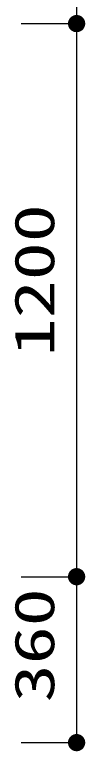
# Model space of a CAD drawing. Units: millimetres, scale not verified. Extents: x -9364 to 7955, y -6535 to 5543.
# Drawn here: x -2257 to -2104, y -503 to 1095 of the extents above; entities that cross this region are included whole.
import ezdxf
from ezdxf.enums import TextEntityAlignment as Align

# ---------------------------------------------------------------- set-up
doc = ezdxf.new("R2010")
doc.units = ezdxf.units.MM
doc.header["$LTSCALE"] = 30
doc.layers.add('0-6_SUNPO', color=7, linetype='Continuous', lineweight=25)
doc.styles.add('ＭＳ ゴシック', font='')
doc.styles.get('ＭＳ ゴシック').set_extended_font_data('MS Gothic')

msp = doc.modelspace()

# ---------------------------------------------------------------- linework, layer by layer
at = {"layer": '0-6_SUNPO', "color": 4}
for p, q in [((-2122.86, 1435.52), (-2122.86, 1075.52)), ((-2242.86, 1075.52), (-2122.86, 1075.52)), ((-2242.86, 1075.52), (-2122.86, 1075.52)), ((-2122.86, 1075.52), (-2122.86, -124.48)), ((-2242.86, -124.48), (-2122.86, -124.48)), ((-2242.86, -124.48), (-2122.86, -124.48)), ((-2122.86, -124.48), (-2122.86, -484.48)), ((-2242.86, -484.48), (-2122.86, -484.48))]:
    msp.add_line(p, q, dxfattribs=at)
at = {"layer": '0-6_SUNPO'}
for points in [[(-2136.12, 1088.77), (-2122.86, 1075.52), (-2138.45, 1085.93)], [(-2136.12, 1088.77), (-2122.86, 1075.52), (-2138.45, 1085.93)], [(-2133.28, 1091.11), (-2122.86, 1075.52), (-2136.12, 1088.77)], [(-2133.28, 1091.11), (-2122.86, 1075.52), (-2136.12, 1088.77)], [(-2130.04, 1092.84), (-2122.86, 1075.52), (-2133.28, 1091.11)], [(-2130.04, 1092.84), (-2122.86, 1075.52), (-2133.28, 1091.11)], [(-2126.52, 1093.91), (-2122.86, 1075.52), (-2130.04, 1092.84)], [(-2126.52, 1093.91), (-2122.86, 1075.52), (-2130.04, 1092.84)], [(-2122.86, 1094.27), (-2122.86, 1075.52), (-2126.52, 1093.91)], [(-2122.86, 1094.27), (-2122.86, 1075.52), (-2126.52, 1093.91)], [(-2119.2, 1093.91), (-2122.86, 1075.52), (-2122.86, 1094.27)], [(-2119.2, 1093.91), (-2122.86, 1075.52), (-2122.86, 1094.27)], [(-2115.68, 1092.84), (-2122.86, 1075.52), (-2119.2, 1093.91)], [(-2115.68, 1092.84), (-2122.86, 1075.52), (-2119.2, 1093.91)], [(-2112.44, 1091.11), (-2122.86, 1075.52), (-2115.68, 1092.84)], [(-2112.44, 1091.11), (-2122.86, 1075.52), (-2115.68, 1092.84)], [(-2109.6, 1088.77), (-2122.86, 1075.52), (-2112.44, 1091.11)], [(-2109.6, 1088.77), (-2122.86, 1075.52), (-2112.44, 1091.11)], [(-2107.27, 1085.93), (-2122.86, 1075.52), (-2109.6, 1088.77)], [(-2107.27, 1085.93), (-2122.86, 1075.52), (-2109.6, 1088.77)], [(-2141.25, 1079.17), (-2122.86, 1075.52), (-2141.61, 1075.52)], [(-2141.25, 1079.17), (-2122.86, 1075.52), (-2141.61, 1075.52)], [(-2141.61, 1075.52), (-2122.86, 1075.52), (-2141.25, 1071.86)], [(-2141.61, 1075.52), (-2122.86, 1075.52), (-2141.25, 1071.86)], [(-2140.18, 1082.69), (-2122.86, 1075.52), (-2141.25, 1079.17)], [(-2140.18, 1082.69), (-2122.86, 1075.52), (-2141.25, 1079.17)], [(-2141.25, 1071.86), (-2122.86, 1075.52), (-2140.18, 1068.34)], [(-2141.25, 1071.86), (-2122.86, 1075.52), (-2140.18, 1068.34)], [(-2138.45, 1085.93), (-2122.86, 1075.52), (-2140.18, 1082.69)], [(-2138.45, 1085.93), (-2122.86, 1075.52), (-2140.18, 1082.69)], [(-2140.18, 1068.34), (-2122.86, 1075.52), (-2138.45, 1065.1)], [(-2140.18, 1068.34), (-2122.86, 1075.52), (-2138.45, 1065.1)], [(-2138.45, 1065.1), (-2122.86, 1075.52), (-2136.12, 1062.26)], [(-2138.45, 1065.1), (-2122.86, 1075.52), (-2136.12, 1062.26)], [(-2136.12, 1062.26), (-2122.86, 1075.52), (-2133.28, 1059.93)], [(-2136.12, 1062.26), (-2122.86, 1075.52), (-2133.28, 1059.93)], [(-2133.28, 1059.93), (-2122.86, 1075.52), (-2130.04, 1058.19)], [(-2133.28, 1059.93), (-2122.86, 1075.52), (-2130.04, 1058.19)], [(-2130.04, 1058.19), (-2122.86, 1075.52), (-2126.52, 1057.13)], [(-2130.04, 1058.19), (-2122.86, 1075.52), (-2126.52, 1057.13)], [(-2126.52, 1057.13), (-2122.86, 1075.52), (-2122.86, 1056.77)], [(-2126.52, 1057.13), (-2122.86, 1075.52), (-2122.86, 1056.77)], [(-2105.54, 1082.69), (-2122.86, 1075.52), (-2107.27, 1085.93)], [(-2105.54, 1082.69), (-2122.86, 1075.52), (-2107.27, 1085.93)], [(-2104.47, 1079.17), (-2122.86, 1075.52), (-2105.54, 1082.69)], [(-2104.47, 1079.17), (-2122.86, 1075.52), (-2105.54, 1082.69)], [(-2104.11, 1075.52), (-2122.86, 1075.52), (-2104.47, 1079.17)], [(-2104.11, 1075.52), (-2122.86, 1075.52), (-2104.47, 1079.17)], [(-2122.86, 1056.77), (-2122.86, 1075.52), (-2119.2, 1057.13)], [(-2119.2, 1057.13), (-2122.86, 1075.52), (-2115.68, 1058.19)], [(-2115.68, 1058.19), (-2122.86, 1075.52), (-2112.44, 1059.93)], [(-2112.44, 1059.93), (-2122.86, 1075.52), (-2109.6, 1062.26)], [(-2109.6, 1062.26), (-2122.86, 1075.52), (-2107.27, 1065.1)], [(-2107.27, 1065.1), (-2122.86, 1075.52), (-2105.54, 1068.34)], [(-2105.54, 1068.34), (-2122.86, 1075.52), (-2104.47, 1071.86)], [(-2104.47, 1071.86), (-2122.86, 1075.52), (-2104.11, 1075.52)], [(-2122.86, 1056.77), (-2122.86, 1075.52), (-2119.2, 1057.13)], [(-2119.2, 1057.13), (-2122.86, 1075.52), (-2115.68, 1058.19)], [(-2115.68, 1058.19), (-2122.86, 1075.52), (-2112.44, 1059.93)], [(-2112.44, 1059.93), (-2122.86, 1075.52), (-2109.6, 1062.26)], [(-2109.6, 1062.26), (-2122.86, 1075.52), (-2107.27, 1065.1)], [(-2107.27, 1065.1), (-2122.86, 1075.52), (-2105.54, 1068.34)], [(-2105.54, 1068.34), (-2122.86, 1075.52), (-2104.47, 1071.86)], [(-2104.47, 1071.86), (-2122.86, 1075.52), (-2104.11, 1075.52)], [(-2136.12, -111.23), (-2122.86, -124.48), (-2138.45, -114.07)], [(-2136.12, -111.23), (-2122.86, -124.48), (-2138.45, -114.07)], [(-2133.28, -108.89), (-2122.86, -124.48), (-2136.12, -111.23)], [(-2133.28, -108.89), (-2122.86, -124.48), (-2136.12, -111.23)], [(-2130.04, -107.16), (-2122.86, -124.48), (-2133.28, -108.89)], [(-2130.04, -107.16), (-2122.86, -124.48), (-2133.28, -108.89)], [(-2126.52, -106.09), (-2122.86, -124.48), (-2130.04, -107.16)], [(-2126.52, -106.09), (-2122.86, -124.48), (-2130.04, -107.16)], [(-2122.86, -105.73), (-2122.86, -124.48), (-2126.52, -106.09)], [(-2122.86, -105.73), (-2122.86, -124.48), (-2126.52, -106.09)], [(-2119.2, -106.09), (-2122.86, -124.48), (-2122.86, -105.73)], [(-2119.2, -106.09), (-2122.86, -124.48), (-2122.86, -105.73)], [(-2115.68, -107.16), (-2122.86, -124.48), (-2119.2, -106.09)], [(-2115.68, -107.16), (-2122.86, -124.48), (-2119.2, -106.09)], [(-2112.44, -108.89), (-2122.86, -124.48), (-2115.68, -107.16)], [(-2112.44, -108.89), (-2122.86, -124.48), (-2115.68, -107.16)], [(-2109.6, -111.23), (-2122.86, -124.48), (-2112.44, -108.89)], [(-2109.6, -111.23), (-2122.86, -124.48), (-2112.44, -108.89)], [(-2107.27, -114.07), (-2122.86, -124.48), (-2109.6, -111.23)], [(-2107.27, -114.07), (-2122.86, -124.48), (-2109.6, -111.23)], [(-2141.25, -120.83), (-2122.86, -124.48), (-2141.61, -124.48)], [(-2141.25, -120.83), (-2122.86, -124.48), (-2141.61, -124.48)], [(-2141.61, -124.48), (-2122.86, -124.48), (-2141.25, -128.14)], [(-2141.61, -124.48), (-2122.86, -124.48), (-2141.25, -128.14)], [(-2140.18, -117.31), (-2122.86, -124.48), (-2141.25, -120.83)], [(-2140.18, -117.31), (-2122.86, -124.48), (-2141.25, -120.83)], [(-2141.25, -128.14), (-2122.86, -124.48), (-2140.18, -131.66)], [(-2141.25, -128.14), (-2122.86, -124.48), (-2140.18, -131.66)], [(-2138.45, -114.07), (-2122.86, -124.48), (-2140.18, -117.31)], [(-2138.45, -114.07), (-2122.86, -124.48), (-2140.18, -117.31)], [(-2140.18, -131.66), (-2122.86, -124.48), (-2138.45, -134.9)], [(-2140.18, -131.66), (-2122.86, -124.48), (-2138.45, -134.9)], [(-2138.45, -134.9), (-2122.86, -124.48), (-2136.12, -137.74)], [(-2138.45, -134.9), (-2122.86, -124.48), (-2136.12, -137.74)], [(-2136.12, -137.74), (-2122.86, -124.48), (-2133.28, -140.07)], [(-2136.12, -137.74), (-2122.86, -124.48), (-2133.28, -140.07)], [(-2133.28, -140.07), (-2122.86, -124.48), (-2130.04, -141.81)], [(-2133.28, -140.07), (-2122.86, -124.48), (-2130.04, -141.81)], [(-2130.04, -141.81), (-2122.86, -124.48), (-2126.52, -142.87)], [(-2130.04, -141.81), (-2122.86, -124.48), (-2126.52, -142.87)], [(-2126.52, -142.87), (-2122.86, -124.48), (-2122.86, -143.23)], [(-2126.52, -142.87), (-2122.86, -124.48), (-2122.86, -143.23)], [(-2105.54, -117.31), (-2122.86, -124.48), (-2107.27, -114.07)], [(-2105.54, -117.31), (-2122.86, -124.48), (-2107.27, -114.07)], [(-2104.47, -120.83), (-2122.86, -124.48), (-2105.54, -117.31)], [(-2104.47, -120.83), (-2122.86, -124.48), (-2105.54, -117.31)], [(-2104.11, -124.48), (-2122.86, -124.48), (-2104.47, -120.83)], [(-2104.11, -124.48), (-2122.86, -124.48), (-2104.47, -120.83)], [(-2122.86, -143.23), (-2122.86, -124.48), (-2119.2, -142.87)], [(-2119.2, -142.87), (-2122.86, -124.48), (-2115.68, -141.81)], [(-2115.68, -141.81), (-2122.86, -124.48), (-2112.44, -140.07)], [(-2112.44, -140.07), (-2122.86, -124.48), (-2109.6, -137.74)], [(-2109.6, -137.74), (-2122.86, -124.48), (-2107.27, -134.9)], [(-2107.27, -134.9), (-2122.86, -124.48), (-2105.54, -131.66)], [(-2105.54, -131.66), (-2122.86, -124.48), (-2104.47, -128.14)], [(-2104.47, -128.14), (-2122.86, -124.48), (-2104.11, -124.48)], [(-2122.86, -143.23), (-2122.86, -124.48), (-2119.2, -142.87)], [(-2119.2, -142.87), (-2122.86, -124.48), (-2115.68, -141.81)], [(-2115.68, -141.81), (-2122.86, -124.48), (-2112.44, -140.07)], [(-2112.44, -140.07), (-2122.86, -124.48), (-2109.6, -137.74)], [(-2109.6, -137.74), (-2122.86, -124.48), (-2107.27, -134.9)], [(-2107.27, -134.9), (-2122.86, -124.48), (-2105.54, -131.66)], [(-2105.54, -131.66), (-2122.86, -124.48), (-2104.47, -128.14)], [(-2104.47, -128.14), (-2122.86, -124.48), (-2104.11, -124.48)], [(-2140.18, -477.31), (-2122.86, -484.48), (-2141.25, -480.83)], [(-2138.45, -474.07), (-2122.86, -484.48), (-2140.18, -477.31)], [(-2136.12, -471.23), (-2122.86, -484.48), (-2138.45, -474.07)], [(-2133.28, -468.89), (-2122.86, -484.48), (-2136.12, -471.23)], [(-2130.04, -467.16), (-2122.86, -484.48), (-2133.28, -468.89)], [(-2126.52, -466.09), (-2122.86, -484.48), (-2130.04, -467.16)], [(-2122.86, -465.73), (-2122.86, -484.48), (-2126.52, -466.09)], [(-2119.2, -466.09), (-2122.86, -484.48), (-2122.86, -465.73)], [(-2115.68, -467.16), (-2122.86, -484.48), (-2119.2, -466.09)], [(-2112.44, -468.89), (-2122.86, -484.48), (-2115.68, -467.16)], [(-2109.6, -471.23), (-2122.86, -484.48), (-2112.44, -468.89)], [(-2107.27, -474.07), (-2122.86, -484.48), (-2109.6, -471.23)], [(-2105.54, -477.31), (-2122.86, -484.48), (-2107.27, -474.07)], [(-2104.47, -480.83), (-2122.86, -484.48), (-2105.54, -477.31)], [(-2141.25, -480.83), (-2122.86, -484.48), (-2141.61, -484.48)], [(-2141.61, -484.48), (-2122.86, -484.48), (-2141.25, -488.14)], [(-2141.25, -488.14), (-2122.86, -484.48), (-2140.18, -491.66)], [(-2140.18, -491.66), (-2122.86, -484.48), (-2138.45, -494.9)], [(-2138.45, -494.9), (-2122.86, -484.48), (-2136.12, -497.74)], [(-2136.12, -497.74), (-2122.86, -484.48), (-2133.28, -500.07)], [(-2133.28, -500.07), (-2122.86, -484.48), (-2130.04, -501.81)], [(-2130.04, -501.81), (-2122.86, -484.48), (-2126.52, -502.87)], [(-2126.52, -502.87), (-2122.86, -484.48), (-2122.86, -503.23)], [(-2104.11, -484.48), (-2122.86, -484.48), (-2104.47, -480.83)], [(-2122.86, -503.23), (-2122.86, -484.48), (-2119.2, -502.87)], [(-2119.2, -502.87), (-2122.86, -484.48), (-2115.68, -501.81)], [(-2115.68, -501.81), (-2122.86, -484.48), (-2112.44, -500.07)], [(-2112.44, -500.07), (-2122.86, -484.48), (-2109.6, -497.74)], [(-2109.6, -497.74), (-2122.86, -484.48), (-2107.27, -494.9)], [(-2107.27, -494.9), (-2122.86, -484.48), (-2105.54, -491.66)], [(-2105.54, -491.66), (-2122.86, -484.48), (-2104.47, -488.14)], [(-2104.47, -488.14), (-2122.86, -484.48), (-2104.11, -484.48)]]:
    msp.add_solid(points, dxfattribs=at)

# ---------------------------------------------------------------- texts
at = {"layer": '0-6_SUNPO', "color": 3, "style": 'ＭＳ ゴシック', "width": 1.4}
for s, p in [('1200', (-2145.36, 353.8)), ('360', (-2145.36, -397.06))]:
    msp.add_text(s, height=86.59, rotation=90, dxfattribs=at).set_placement(p, align=Align.BOTTOM_LEFT)

doc.saveas('drawing.dxf')
